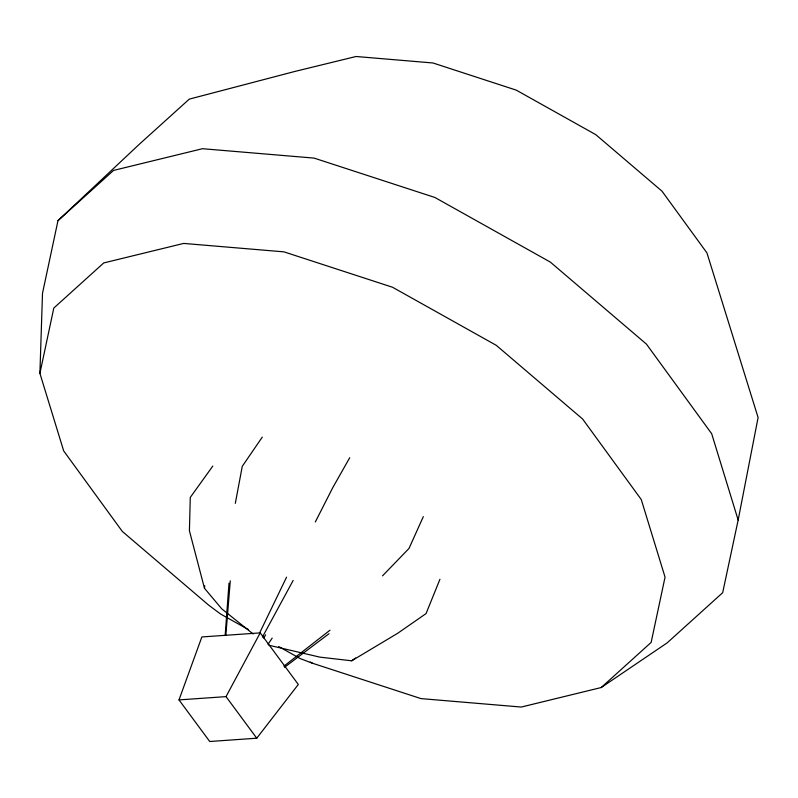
<?xml version="1.0" encoding="UTF-8"?>
<svg xmlns="http://www.w3.org/2000/svg" width="798" height="798" viewBox="0 0 798 798"><rect width="100%" height="100%" fill="white"/><g stroke="black" fill="none" stroke-linecap="round" stroke-linejoin="round"><path stroke-width="1.2" d="M248.527 629.652L220.527 613.981L208.697 605.163L122.313 531.428L63.69 450.92L39.9 373.344L42.503 293.285L57.985 220.637L138.662 144.857L189.266 99.132L294.771 71.471L356.068 56.498L432.975 62.982L516.216 90.114L595.747 134.633L661.991 191.171L706.948 252.906L758.1 417.534L738.16 520.047L722.679 592.695L667.118 642.909L601.213 687.537L521.274 707.048L420.985 698.609L312.427 663.218L300.218 658.589L278.682 646.53M225.196 635.058L229.006 583.148M225.854 635.148L230.283 580.824M253.156 633.991L221.714 608.804L204.478 588.276L204.747 585.832M235.32 503.329L242.273 466.321L262.263 437.124M39.9 373.344L53.805 308.058L103.74 262.931L183.68 243.42L283.968 251.859L392.526 287.25L496.256 345.315L582.64 419.04L641.263 499.548L665.053 577.124L651.148 642.41L601.213 687.537M179.001 699.906L201.864 636.954L260.198 632.884L298.312 684.465L256.757 738.21L209.734 741.502L179.001 699.906L226.024 696.624L256.757 738.21M439.937 579.288L426.062 613.582L397.594 633.343L351.689 660.804L319.789 657.123L268.926 645.253M423.329 516.635L408.995 548.455L382.531 575.847M259.629 632.954L286.562 577.163M315.31 521.992L332.866 487.468L349.743 457.683M226.024 696.624L260.198 632.884M262.412 637.083L293.175 580.425M263.769 638.071L265.594 634.839M268.018 644.295L272.198 638.091M212.827 466.042L190.273 497.423L189.415 530.79L204.478 588.276M57.985 220.637L113.545 170.423L202.493 148.707L314.103 158.104L434.9 197.475L550.321 262.083L646.45 344.128L711.686 433.723L738.16 520.047M283.918 666.15L329.993 630.211M284.497 667.337L329.005 633.722M351.689 660.804L355.579 657.991M310.262 662.011L312.427 663.218"/></g></svg>
